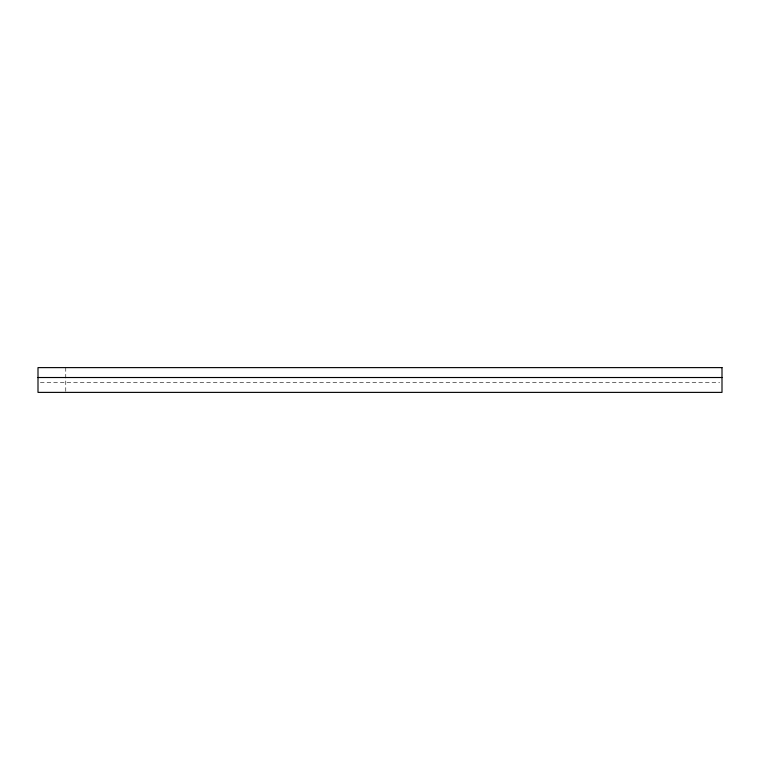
<?xml version="1.0" encoding="UTF-8"?>
<svg xmlns="http://www.w3.org/2000/svg" width="760" height="760" viewBox="0 0 760 760"><rect width="100%" height="100%" fill="white"/><g stroke="black" fill="none" stroke-linecap="round" stroke-linejoin="round"><path stroke-width="0.57" stroke-dasharray="3.8 2.85" d="M40.375 382.479L719.625 382.479M65.759 367.612L65.759 392.388"/><path stroke-width="1.14" d="M38 377.52L722 377.52M722 367.612L38 367.612L38 392.388L722 392.388L722 367.612"/></g></svg>
